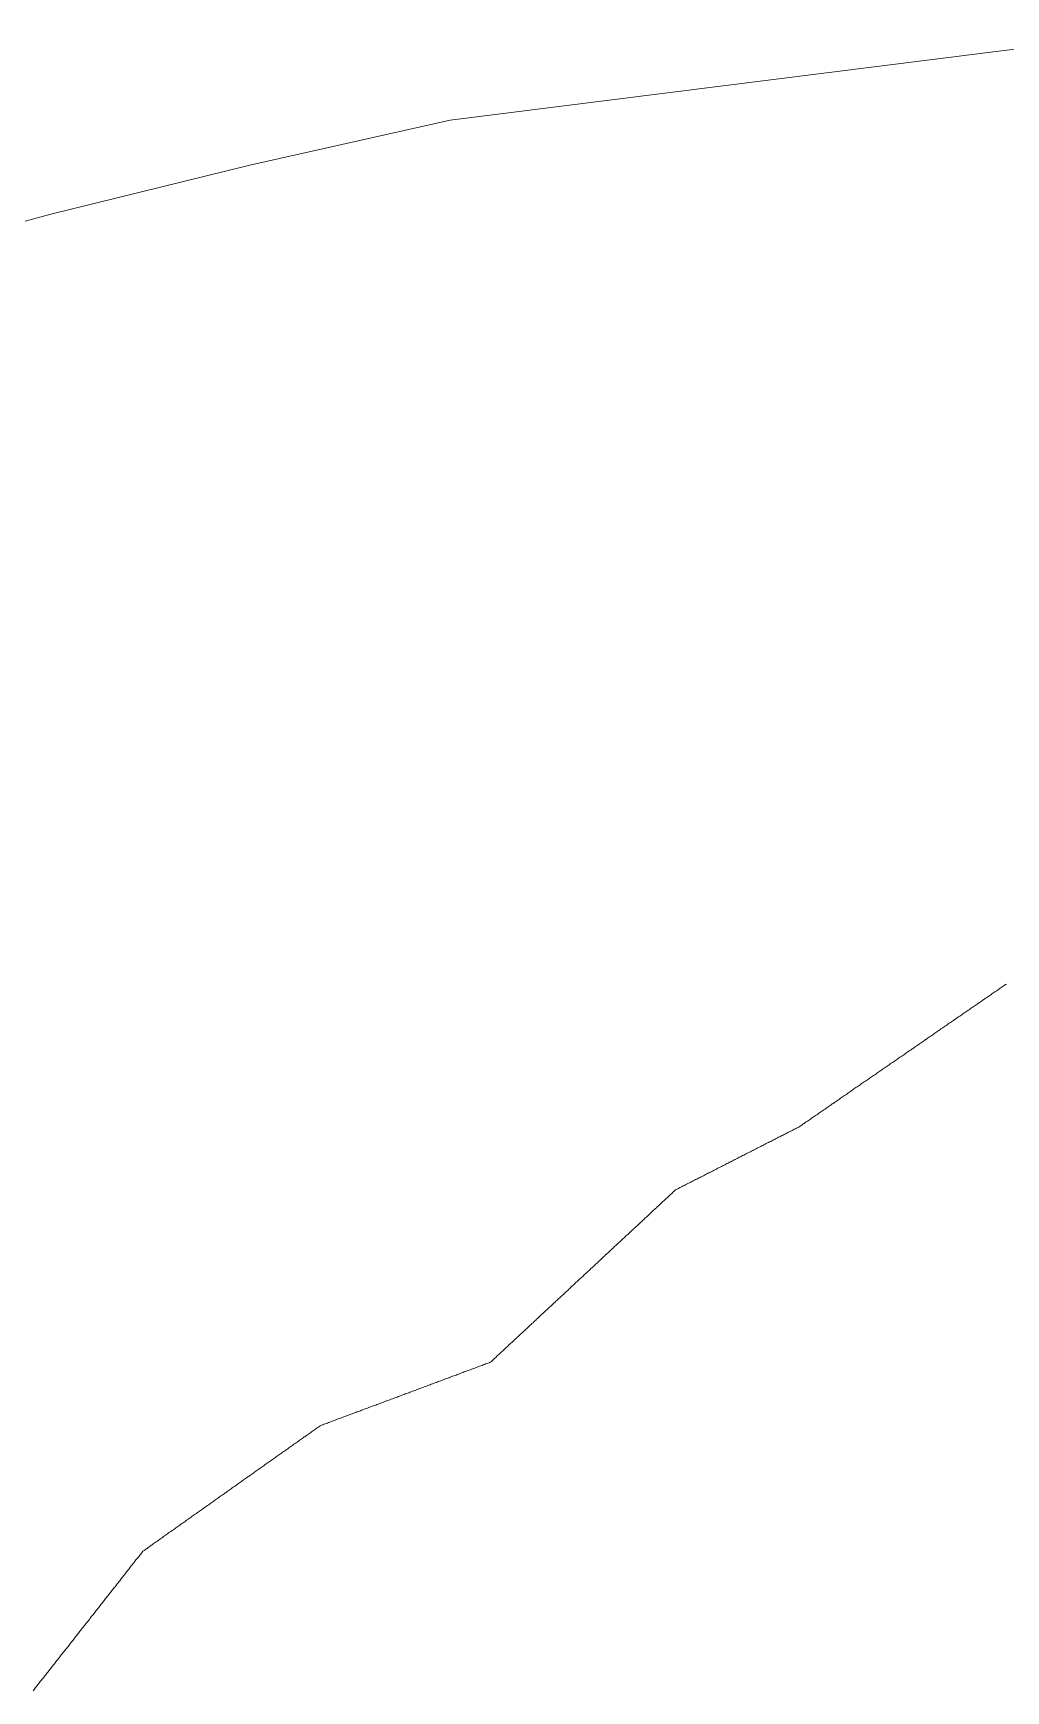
# Model space of a CAD drawing. Header units: feet. Extents: x 865220 to 2774701, y -2240498 to 961524.
# Drawn here: x 2759050.4 to 2759127.7, y 950254.6 to 950386.3 of the extents above; entities that cross this region are included whole.
import ezdxf

# ---------------------------------------------------------------- set-up
doc = ezdxf.new("R2010")
doc.units = ezdxf.units.FT
doc.header["$LTSCALE"] = 0.015
doc.header["$MEASUREMENT"] = 0
doc.layers.add('Parcels', color=7, linetype='Continuous', lineweight=0)

msp = doc.modelspace()

# ---------------------------------------------------------------- linework, layer by layer
at = {"layer": 'Parcels', "lineweight": 5, "ltscale": 100}
for p, q in [((2759138.45, 950386.28), (2759083.55, 950379.35)), ((2759083.55, 950379.35), (2759067.66, 950375.79)), ((2759067.66, 950375.79), (2759051.86, 950371.88)), ((2759051.86, 950371.88), (2759036.14, 950367.62)), ((2759126.49, 950309.87), (2759126.58, 950309.93)), ((2759126.58, 950309.93), (2759126.66, 950309.99)), ((2759126.66, 950309.99), (2759126.74, 950310.04)), ((2759126.74, 950310.04), (2759126.82, 950310.1)), ((2759126.82, 950310.1), (2759126.91, 950310.16)), ((2759126.91, 950310.16), (2759126.99, 950310.21)), ((2759126.99, 950310.21), (2759127.07, 950310.27)), ((2759127.07, 950310.27), (2759127.15, 950310.33)), ((2759127.15, 950310.33), (2759127.24, 950310.38)), ((2759127.24, 950310.38), (2759127.32, 950310.44)), ((2759127.32, 950310.44), (2759127.4, 950310.5)), ((2759127.4, 950310.5), (2759127.48, 950310.55)), ((2759127.48, 950310.55), (2759127.56, 950310.61)), ((2759127.56, 950310.61), (2759127.65, 950310.67)), ((2759127.65, 950310.67), (2759127.73, 950310.72)), ((2759124.52, 950308.51), (2759124.6, 950308.57)), ((2759124.6, 950308.57), (2759124.68, 950308.62)), ((2759124.68, 950308.62), (2759124.77, 950308.68)), ((2759124.77, 950308.68), (2759124.85, 950308.74)), ((2759124.85, 950308.74), (2759124.93, 950308.79)), ((2759124.93, 950308.79), (2759125.01, 950308.85)), ((2759125.01, 950308.85), (2759125.1, 950308.91)), ((2759125.1, 950308.91), (2759125.18, 950308.96)), ((2759125.18, 950308.96), (2759125.26, 950309.02)), ((2759125.26, 950309.02), (2759125.34, 950309.08)), ((2759125.34, 950309.08), (2759125.42, 950309.13)), ((2759125.42, 950309.13), (2759125.51, 950309.19)), ((2759125.51, 950309.19), (2759125.59, 950309.25)), ((2759125.59, 950309.25), (2759125.67, 950309.3)), ((2759125.67, 950309.3), (2759125.75, 950309.36)), ((2759125.75, 950309.36), (2759125.84, 950309.42)), ((2759125.84, 950309.42), (2759125.92, 950309.48)), ((2759125.92, 950309.48), (2759126, 950309.53)), ((2759126, 950309.53), (2759126.08, 950309.59)), ((2759126.08, 950309.59), (2759126.17, 950309.65)), ((2759126.17, 950309.65), (2759126.25, 950309.7)), ((2759126.25, 950309.7), (2759126.33, 950309.76)), ((2759126.33, 950309.76), (2759126.41, 950309.82)), ((2759126.41, 950309.82), (2759126.49, 950309.87)), ((2759122.63, 950307.2), (2759122.71, 950307.26)), ((2759122.71, 950307.26), (2759122.79, 950307.32)), ((2759122.79, 950307.32), (2759122.87, 950307.37)), ((2759122.87, 950307.37), (2759122.96, 950307.43)), ((2759122.96, 950307.43), (2759123.04, 950307.49)), ((2759123.04, 950307.49), (2759123.12, 950307.55)), ((2759123.12, 950307.55), (2759123.2, 950307.6)), ((2759123.2, 950307.6), (2759123.29, 950307.66)), ((2759123.29, 950307.66), (2759123.37, 950307.72)), ((2759123.37, 950307.72), (2759123.45, 950307.77)), ((2759123.45, 950307.77), (2759123.53, 950307.83)), ((2759123.53, 950307.83), (2759123.61, 950307.89)), ((2759123.61, 950307.89), (2759123.7, 950307.94)), ((2759123.7, 950307.94), (2759123.78, 950308)), ((2759123.78, 950308), (2759123.86, 950308.06)), ((2759123.86, 950308.06), (2759123.94, 950308.11)), ((2759123.94, 950308.11), (2759124.03, 950308.17)), ((2759124.03, 950308.17), (2759124.11, 950308.23)), ((2759124.11, 950308.23), (2759124.19, 950308.28)), ((2759124.19, 950308.28), (2759124.27, 950308.34)), ((2759124.27, 950308.34), (2759124.35, 950308.4)), ((2759124.35, 950308.4), (2759124.44, 950308.45)), ((2759124.44, 950308.45), (2759124.52, 950308.51)), ((2759120.73, 950305.9), (2759120.82, 950305.96)), ((2759120.82, 950305.96), (2759120.9, 950306.01)), ((2759120.9, 950306.01), (2759120.98, 950306.07)), ((2759120.98, 950306.07), (2759121.06, 950306.13)), ((2759121.06, 950306.13), (2759121.14, 950306.18)), ((2759121.14, 950306.18), (2759121.23, 950306.24)), ((2759121.23, 950306.24), (2759121.31, 950306.3)), ((2759121.31, 950306.3), (2759121.39, 950306.35)), ((2759121.39, 950306.35), (2759121.47, 950306.41)), ((2759121.47, 950306.41), (2759121.56, 950306.47)), ((2759121.56, 950306.47), (2759121.64, 950306.52)), ((2759121.64, 950306.52), (2759121.72, 950306.58)), ((2759121.72, 950306.58), (2759121.8, 950306.64)), ((2759121.8, 950306.64), (2759121.89, 950306.69)), ((2759121.89, 950306.69), (2759121.97, 950306.75)), ((2759121.97, 950306.75), (2759122.05, 950306.81)), ((2759122.05, 950306.81), (2759122.13, 950306.86)), ((2759122.13, 950306.86), (2759122.21, 950306.92)), ((2759122.21, 950306.92), (2759122.3, 950306.98)), ((2759122.3, 950306.98), (2759122.38, 950307.03)), ((2759122.38, 950307.03), (2759122.46, 950307.09)), ((2759122.46, 950307.09), (2759122.54, 950307.15)), ((2759122.54, 950307.15), (2759122.63, 950307.2)), ((2759118.84, 950304.59), (2759118.92, 950304.65)), ((2759118.92, 950304.65), (2759119, 950304.71)), ((2759119, 950304.71), (2759119.09, 950304.76)), ((2759119.09, 950304.76), (2759119.17, 950304.82)), ((2759119.17, 950304.82), (2759119.25, 950304.88)), ((2759119.25, 950304.88), (2759119.33, 950304.93)), ((2759119.33, 950304.93), (2759119.42, 950304.99)), ((2759119.42, 950304.99), (2759119.5, 950305.05)), ((2759119.5, 950305.05), (2759119.58, 950305.1)), ((2759119.58, 950305.1), (2759119.66, 950305.16)), ((2759119.66, 950305.16), (2759119.75, 950305.22)), ((2759119.75, 950305.22), (2759119.83, 950305.27)), ((2759119.83, 950305.27), (2759119.91, 950305.33)), ((2759119.91, 950305.33), (2759119.99, 950305.39)), ((2759119.99, 950305.39), (2759120.07, 950305.44)), ((2759120.07, 950305.44), (2759120.16, 950305.5)), ((2759120.16, 950305.5), (2759120.24, 950305.56)), ((2759120.24, 950305.56), (2759120.32, 950305.61)), ((2759120.32, 950305.61), (2759120.4, 950305.67)), ((2759120.4, 950305.67), (2759120.49, 950305.73)), ((2759120.49, 950305.73), (2759120.57, 950305.78)), ((2759120.57, 950305.78), (2759120.65, 950305.84)), ((2759120.65, 950305.84), (2759120.73, 950305.9)), ((2759116.95, 950303.29), (2759117.03, 950303.34)), ((2759117.03, 950303.34), (2759117.11, 950303.4)), ((2759117.11, 950303.4), (2759117.19, 950303.46)), ((2759117.19, 950303.46), (2759117.28, 950303.51)), ((2759117.28, 950303.51), (2759117.36, 950303.57)), ((2759117.36, 950303.57), (2759117.44, 950303.63)), ((2759117.44, 950303.63), (2759117.52, 950303.68)), ((2759117.52, 950303.68), (2759117.61, 950303.74)), ((2759117.61, 950303.74), (2759117.69, 950303.8)), ((2759117.69, 950303.8), (2759117.77, 950303.85)), ((2759117.77, 950303.85), (2759117.85, 950303.91)), ((2759117.85, 950303.91), (2759117.93, 950303.97)), ((2759117.93, 950303.97), (2759118.02, 950304.03)), ((2759118.02, 950304.03), (2759118.1, 950304.08)), ((2759118.1, 950304.08), (2759118.18, 950304.14)), ((2759118.18, 950304.14), (2759118.26, 950304.2)), ((2759118.26, 950304.2), (2759118.35, 950304.25)), ((2759118.35, 950304.25), (2759118.43, 950304.31)), ((2759118.43, 950304.31), (2759118.51, 950304.37)), ((2759118.51, 950304.37), (2759118.59, 950304.42)), ((2759118.59, 950304.42), (2759118.68, 950304.48)), ((2759118.68, 950304.48), (2759118.76, 950304.54)), ((2759118.76, 950304.54), (2759118.84, 950304.59)), ((2759114.97, 950301.92), (2759115.05, 950301.98)), ((2759115.05, 950301.98), (2759115.14, 950302.04)), ((2759115.14, 950302.04), (2759115.22, 950302.1)), ((2759115.22, 950302.1), (2759115.3, 950302.15)), ((2759115.3, 950302.15), (2759115.38, 950302.21)), ((2759115.38, 950302.21), (2759115.47, 950302.27)), ((2759115.47, 950302.27), (2759115.55, 950302.32)), ((2759115.55, 950302.32), (2759115.63, 950302.38)), ((2759115.63, 950302.38), (2759115.71, 950302.44)), ((2759115.71, 950302.44), (2759115.79, 950302.49)), ((2759115.79, 950302.49), (2759115.88, 950302.55)), ((2759115.88, 950302.55), (2759115.96, 950302.61)), ((2759115.96, 950302.61), (2759116.04, 950302.66)), ((2759116.04, 950302.66), (2759116.12, 950302.72)), ((2759116.12, 950302.72), (2759116.21, 950302.78)), ((2759116.21, 950302.78), (2759116.29, 950302.83)), ((2759116.29, 950302.83), (2759116.37, 950302.89)), ((2759116.37, 950302.89), (2759116.45, 950302.95)), ((2759116.45, 950302.95), (2759116.54, 950303)), ((2759116.54, 950303), (2759116.62, 950303.06)), ((2759116.62, 950303.06), (2759116.7, 950303.12)), ((2759116.7, 950303.12), (2759116.78, 950303.17)), ((2759116.78, 950303.17), (2759116.86, 950303.23)), ((2759116.86, 950303.23), (2759116.95, 950303.29)), ((2759113.08, 950300.62), (2759113.16, 950300.68)), ((2759113.16, 950300.68), (2759113.24, 950300.73)), ((2759113.24, 950300.73), (2759113.33, 950300.79)), ((2759113.33, 950300.79), (2759113.41, 950300.85)), ((2759113.41, 950300.85), (2759113.49, 950300.9)), ((2759113.49, 950300.9), (2759113.57, 950300.96)), ((2759113.57, 950300.96), (2759113.65, 950301.02)), ((2759113.65, 950301.02), (2759113.74, 950301.07)), ((2759113.74, 950301.07), (2759113.82, 950301.13)), ((2759113.82, 950301.13), (2759113.9, 950301.19)), ((2759113.9, 950301.19), (2759113.98, 950301.24)), ((2759113.98, 950301.24), (2759114.07, 950301.3)), ((2759114.07, 950301.3), (2759114.15, 950301.36)), ((2759114.15, 950301.36), (2759114.23, 950301.41)), ((2759114.23, 950301.41), (2759114.31, 950301.47)), ((2759114.31, 950301.47), (2759114.4, 950301.53)), ((2759114.4, 950301.53), (2759114.48, 950301.58)), ((2759114.48, 950301.58), (2759114.56, 950301.64)), ((2759114.56, 950301.64), (2759114.64, 950301.7)), ((2759114.64, 950301.7), (2759114.72, 950301.75)), ((2759114.72, 950301.75), (2759114.81, 950301.81)), ((2759114.81, 950301.81), (2759114.89, 950301.87)), ((2759114.89, 950301.87), (2759114.97, 950301.92)), ((2759111.16, 950299.31), (2759111.26, 950299.36)), ((2759111.26, 950299.36), (2759111.35, 950299.43)), ((2759111.35, 950299.43), (2759111.43, 950299.48)), ((2759111.43, 950299.48), (2759111.51, 950299.54)), ((2759111.51, 950299.54), (2759111.6, 950299.6)), ((2759111.6, 950299.6), (2759111.68, 950299.65)), ((2759111.68, 950299.65), (2759111.76, 950299.71)), ((2759111.76, 950299.71), (2759111.84, 950299.77)), ((2759111.84, 950299.77), (2759111.93, 950299.82)), ((2759111.93, 950299.82), (2759112.01, 950299.88)), ((2759112.01, 950299.88), (2759112.09, 950299.94)), ((2759112.09, 950299.94), (2759112.17, 950299.99)), ((2759112.17, 950299.99), (2759112.26, 950300.05)), ((2759112.26, 950300.05), (2759112.34, 950300.11)), ((2759112.34, 950300.11), (2759112.42, 950300.16)), ((2759112.42, 950300.16), (2759112.5, 950300.22)), ((2759112.5, 950300.22), (2759112.58, 950300.28)), ((2759112.58, 950300.28), (2759112.67, 950300.34)), ((2759112.67, 950300.34), (2759112.75, 950300.39)), ((2759112.75, 950300.39), (2759112.83, 950300.45)), ((2759112.83, 950300.45), (2759112.91, 950300.51)), ((2759112.91, 950300.51), (2759113, 950300.56)), ((2759113, 950300.56), (2759113.08, 950300.62)), ((2759108.57, 950297.99), (2759108.66, 950298.04)), ((2759108.66, 950298.04), (2759108.75, 950298.09)), ((2759108.75, 950298.09), (2759108.84, 950298.13)), ((2759108.84, 950298.13), (2759108.93, 950298.18)), ((2759108.93, 950298.18), (2759109.02, 950298.22)), ((2759109.02, 950298.22), (2759109.11, 950298.27)), ((2759109.11, 950298.27), (2759109.2, 950298.31)), ((2759109.2, 950298.31), (2759109.29, 950298.36)), ((2759109.29, 950298.36), (2759109.37, 950298.4)), ((2759109.37, 950298.4), (2759109.46, 950298.45)), ((2759109.46, 950298.45), (2759109.55, 950298.49)), ((2759109.55, 950298.49), (2759109.64, 950298.54)), ((2759109.64, 950298.54), (2759109.73, 950298.59)), ((2759109.73, 950298.59), (2759109.82, 950298.63)), ((2759109.82, 950298.63), (2759109.91, 950298.68)), ((2759109.91, 950298.68), (2759110, 950298.72)), ((2759110, 950298.72), (2759110.09, 950298.77)), ((2759110.09, 950298.77), (2759110.18, 950298.81)), ((2759110.18, 950298.81), (2759110.26, 950298.86)), ((2759110.26, 950298.86), (2759110.35, 950298.9)), ((2759110.35, 950298.9), (2759110.44, 950298.95)), ((2759110.44, 950298.95), (2759110.53, 950298.99)), ((2759110.53, 950298.99), (2759110.62, 950299.04)), ((2759110.62, 950299.04), (2759110.71, 950299.09)), ((2759110.71, 950299.09), (2759110.8, 950299.13)), ((2759110.8, 950299.13), (2759110.89, 950299.18)), ((2759110.89, 950299.18), (2759110.98, 950299.22)), ((2759110.98, 950299.22), (2759111.07, 950299.27)), ((2759111.07, 950299.27), (2759111.16, 950299.31)), ((2759105.99, 950296.68), (2759106.08, 950296.72)), ((2759106.08, 950296.72), (2759106.17, 950296.77)), ((2759106.17, 950296.77), (2759106.26, 950296.81)), ((2759106.26, 950296.81), (2759106.35, 950296.86)), ((2759106.35, 950296.86), (2759106.44, 950296.9)), ((2759106.44, 950296.9), (2759106.52, 950296.95)), ((2759106.52, 950296.95), (2759106.61, 950296.99)), ((2759106.61, 950296.99), (2759106.7, 950297.04)), ((2759106.7, 950297.04), (2759106.79, 950297.09)), ((2759106.79, 950297.09), (2759106.88, 950297.13)), ((2759106.88, 950297.13), (2759106.97, 950297.18)), ((2759106.97, 950297.18), (2759107.06, 950297.22)), ((2759107.06, 950297.22), (2759107.15, 950297.27)), ((2759107.15, 950297.27), (2759107.24, 950297.31)), ((2759107.24, 950297.31), (2759107.33, 950297.36)), ((2759107.33, 950297.36), (2759107.42, 950297.4)), ((2759107.42, 950297.4), (2759107.5, 950297.45)), ((2759107.5, 950297.45), (2759107.59, 950297.49)), ((2759107.59, 950297.49), (2759107.68, 950297.54)), ((2759107.68, 950297.54), (2759107.77, 950297.59)), ((2759107.77, 950297.59), (2759107.86, 950297.63)), ((2759107.86, 950297.63), (2759107.95, 950297.68)), ((2759107.95, 950297.68), (2759108.04, 950297.72)), ((2759108.04, 950297.72), (2759108.13, 950297.77)), ((2759108.13, 950297.77), (2759108.22, 950297.81)), ((2759108.22, 950297.81), (2759108.31, 950297.86)), ((2759108.31, 950297.86), (2759108.39, 950297.9)), ((2759108.39, 950297.9), (2759108.48, 950297.95)), ((2759108.48, 950297.95), (2759108.57, 950297.99)), ((2759103.41, 950295.36), (2759103.5, 950295.4)), ((2759103.5, 950295.4), (2759103.59, 950295.45)), ((2759103.59, 950295.45), (2759103.67, 950295.49)), ((2759103.67, 950295.49), (2759103.76, 950295.54)), ((2759103.76, 950295.54), (2759103.85, 950295.58)), ((2759103.85, 950295.58), (2759103.94, 950295.63)), ((2759103.94, 950295.63), (2759104.03, 950295.68)), ((2759104.03, 950295.68), (2759104.12, 950295.72)), ((2759104.12, 950295.72), (2759104.21, 950295.77)), ((2759104.21, 950295.77), (2759104.3, 950295.81)), ((2759104.3, 950295.81), (2759104.39, 950295.86)), ((2759104.39, 950295.86), (2759104.48, 950295.9)), ((2759104.48, 950295.9), (2759104.57, 950295.95)), ((2759104.57, 950295.95), (2759104.65, 950295.99)), ((2759104.65, 950295.99), (2759104.74, 950296.04)), ((2759104.74, 950296.04), (2759104.83, 950296.08)), ((2759104.83, 950296.08), (2759104.92, 950296.13)), ((2759104.92, 950296.13), (2759105.01, 950296.18)), ((2759105.01, 950296.18), (2759105.1, 950296.22)), ((2759105.1, 950296.22), (2759105.19, 950296.27)), ((2759105.19, 950296.27), (2759105.28, 950296.31)), ((2759105.28, 950296.31), (2759105.37, 950296.36)), ((2759105.37, 950296.36), (2759105.46, 950296.4)), ((2759105.46, 950296.4), (2759105.54, 950296.45)), ((2759105.54, 950296.45), (2759105.63, 950296.49)), ((2759105.63, 950296.49), (2759105.72, 950296.54)), ((2759105.72, 950296.54), (2759105.81, 950296.59)), ((2759105.81, 950296.59), (2759105.9, 950296.63)), ((2759105.9, 950296.63), (2759105.99, 950296.68)), ((2759101.11, 950294.03), (2759101.18, 950294.11)), ((2759101.18, 950294.11), (2759101.25, 950294.18)), ((2759101.25, 950294.18), (2759101.33, 950294.24)), ((2759101.33, 950294.24), (2759101.4, 950294.31)), ((2759101.4, 950294.31), (2759101.45, 950294.36)), ((2759101.45, 950294.36), (2759101.54, 950294.4)), ((2759101.54, 950294.4), (2759101.63, 950294.45)), ((2759101.63, 950294.45), (2759101.72, 950294.49)), ((2759101.72, 950294.49), (2759101.8, 950294.54)), ((2759101.8, 950294.54), (2759101.89, 950294.59)), ((2759101.89, 950294.59), (2759101.98, 950294.63)), ((2759101.98, 950294.63), (2759102.07, 950294.68)), ((2759102.07, 950294.68), (2759102.16, 950294.72)), ((2759102.16, 950294.72), (2759102.25, 950294.77)), ((2759102.25, 950294.77), (2759102.34, 950294.81)), ((2759102.34, 950294.81), (2759102.43, 950294.86)), ((2759102.43, 950294.86), (2759102.52, 950294.9)), ((2759102.52, 950294.9), (2759102.61, 950294.95)), ((2759102.61, 950294.95), (2759102.7, 950294.99)), ((2759102.7, 950294.99), (2759102.78, 950295.04)), ((2759102.78, 950295.04), (2759102.87, 950295.09)), ((2759102.87, 950295.09), (2759102.96, 950295.13)), ((2759102.96, 950295.13), (2759103.05, 950295.18)), ((2759103.05, 950295.18), (2759103.14, 950295.22)), ((2759103.14, 950295.22), (2759103.23, 950295.27)), ((2759103.23, 950295.27), (2759103.32, 950295.31)), ((2759103.32, 950295.31), (2759103.41, 950295.36)), ((2759099.72, 950292.74), (2759099.79, 950292.81)), ((2759099.79, 950292.81), (2759099.86, 950292.88)), ((2759099.86, 950292.88), (2759099.94, 950292.95)), ((2759099.94, 950292.95), (2759100.01, 950293.02)), ((2759100.01, 950293.02), (2759100.08, 950293.08)), ((2759100.08, 950293.08), (2759100.16, 950293.15)), ((2759100.16, 950293.15), (2759100.23, 950293.22)), ((2759100.23, 950293.22), (2759100.3, 950293.29)), ((2759100.3, 950293.29), (2759100.38, 950293.36)), ((2759100.38, 950293.36), (2759100.45, 950293.43)), ((2759100.45, 950293.43), (2759100.52, 950293.49)), ((2759100.52, 950293.49), (2759100.6, 950293.56)), ((2759100.6, 950293.56), (2759100.67, 950293.63)), ((2759100.67, 950293.63), (2759100.74, 950293.7)), ((2759100.74, 950293.7), (2759100.81, 950293.77)), ((2759100.81, 950293.77), (2759100.89, 950293.83)), ((2759100.89, 950293.83), (2759100.96, 950293.9)), ((2759100.96, 950293.9), (2759101.04, 950293.97)), ((2759101.04, 950293.97), (2759101.11, 950294.03)), ((2759098.25, 950291.38), (2759098.33, 950291.45)), ((2759098.33, 950291.45), (2759098.4, 950291.51)), ((2759098.4, 950291.51), (2759098.48, 950291.58)), ((2759098.48, 950291.58), (2759098.55, 950291.65)), ((2759098.55, 950291.65), (2759098.62, 950291.72)), ((2759098.62, 950291.72), (2759098.7, 950291.79)), ((2759098.7, 950291.79), (2759098.77, 950291.85)), ((2759098.77, 950291.85), (2759098.84, 950291.92)), ((2759098.84, 950291.92), (2759098.92, 950291.99)), ((2759098.92, 950291.99), (2759098.99, 950292.06)), ((2759098.99, 950292.06), (2759099.06, 950292.13)), ((2759099.06, 950292.13), (2759099.14, 950292.19)), ((2759099.14, 950292.19), (2759099.21, 950292.26)), ((2759099.21, 950292.26), (2759099.28, 950292.33)), ((2759099.28, 950292.33), (2759099.36, 950292.4)), ((2759099.36, 950292.4), (2759099.42, 950292.47)), ((2759099.42, 950292.47), (2759099.5, 950292.54)), ((2759099.5, 950292.54), (2759099.57, 950292.61)), ((2759099.57, 950292.61), (2759099.64, 950292.68)), ((2759099.64, 950292.68), (2759099.72, 950292.74)), ((2759096.86, 950290.08), (2759096.94, 950290.15)), ((2759096.94, 950290.15), (2759097.01, 950290.22)), ((2759097.01, 950290.22), (2759097.08, 950290.29)), ((2759097.08, 950290.29), (2759097.16, 950290.36)), ((2759097.16, 950290.36), (2759097.23, 950290.43)), ((2759097.23, 950290.43), (2759097.3, 950290.49)), ((2759097.3, 950290.49), (2759097.38, 950290.56)), ((2759097.38, 950290.56), (2759097.45, 950290.63)), ((2759097.45, 950290.63), (2759097.52, 950290.7)), ((2759097.52, 950290.7), (2759097.6, 950290.77)), ((2759097.6, 950290.77), (2759097.67, 950290.83)), ((2759097.67, 950290.83), (2759097.74, 950290.9)), ((2759097.74, 950290.9), (2759097.82, 950290.97)), ((2759097.82, 950290.97), (2759097.89, 950291.04)), ((2759097.89, 950291.04), (2759097.96, 950291.11)), ((2759097.96, 950291.11), (2759098.03, 950291.18)), ((2759098.03, 950291.18), (2759098.11, 950291.24)), ((2759098.11, 950291.24), (2759098.18, 950291.31)), ((2759098.18, 950291.31), (2759098.25, 950291.38)), ((2759095.47, 950288.79), (2759095.55, 950288.86)), ((2759095.55, 950288.86), (2759095.62, 950288.93)), ((2759095.62, 950288.93), (2759095.69, 950288.99)), ((2759095.69, 950288.99), (2759095.77, 950289.06)), ((2759095.77, 950289.06), (2759095.84, 950289.13)), ((2759095.84, 950289.13), (2759095.91, 950289.2)), ((2759095.91, 950289.2), (2759095.99, 950289.27)), ((2759095.99, 950289.27), (2759096.06, 950289.33)), ((2759096.06, 950289.33), (2759096.13, 950289.4)), ((2759096.13, 950289.4), (2759096.21, 950289.47)), ((2759096.21, 950289.47), (2759096.28, 950289.54)), ((2759096.28, 950289.54), (2759096.35, 950289.61)), ((2759096.35, 950289.61), (2759096.43, 950289.68)), ((2759096.43, 950289.68), (2759096.5, 950289.74)), ((2759096.5, 950289.74), (2759096.57, 950289.81)), ((2759096.57, 950289.81), (2759096.65, 950289.88)), ((2759096.65, 950289.88), (2759096.72, 950289.95)), ((2759096.72, 950289.95), (2759096.79, 950290.02)), ((2759096.79, 950290.02), (2759096.86, 950290.08)), ((2759094.01, 950287.43), (2759094.09, 950287.49)), ((2759094.09, 950287.49), (2759094.16, 950287.56)), ((2759094.16, 950287.56), (2759094.23, 950287.63)), ((2759094.23, 950287.63), (2759094.3, 950287.7)), ((2759094.3, 950287.7), (2759094.38, 950287.77)), ((2759094.38, 950287.77), (2759094.45, 950287.83)), ((2759094.45, 950287.83), (2759094.52, 950287.9)), ((2759094.52, 950287.9), (2759094.6, 950287.97)), ((2759094.6, 950287.97), (2759094.67, 950288.04)), ((2759094.67, 950288.04), (2759094.74, 950288.11)), ((2759094.74, 950288.11), (2759094.82, 950288.18)), ((2759094.82, 950288.18), (2759094.89, 950288.24)), ((2759094.89, 950288.24), (2759094.96, 950288.31)), ((2759094.96, 950288.31), (2759095.04, 950288.38)), ((2759095.04, 950288.38), (2759095.11, 950288.45)), ((2759095.11, 950288.45), (2759095.18, 950288.52)), ((2759095.18, 950288.52), (2759095.26, 950288.58)), ((2759095.26, 950288.58), (2759095.33, 950288.65)), ((2759095.33, 950288.65), (2759095.4, 950288.72)), ((2759095.4, 950288.72), (2759095.47, 950288.79)), ((2759092.62, 950286.13), (2759092.7, 950286.2)), ((2759092.7, 950286.2), (2759092.77, 950286.27)), ((2759092.77, 950286.27), (2759092.84, 950286.33)), ((2759092.84, 950286.33), (2759092.92, 950286.4)), ((2759092.92, 950286.4), (2759092.99, 950286.47)), ((2759092.99, 950286.47), (2759093.06, 950286.54)), ((2759093.06, 950286.54), (2759093.13, 950286.61)), ((2759093.13, 950286.61), (2759093.21, 950286.68)), ((2759093.21, 950286.68), (2759093.28, 950286.74)), ((2759093.28, 950286.74), (2759093.35, 950286.81)), ((2759093.35, 950286.81), (2759093.43, 950286.88)), ((2759093.43, 950286.88), (2759093.5, 950286.95)), ((2759093.5, 950286.95), (2759093.57, 950287.02)), ((2759093.57, 950287.02), (2759093.65, 950287.08)), ((2759093.65, 950287.08), (2759093.72, 950287.15)), ((2759093.72, 950287.15), (2759093.79, 950287.22)), ((2759093.79, 950287.22), (2759093.87, 950287.29)), ((2759093.87, 950287.29), (2759093.94, 950287.36)), ((2759093.94, 950287.36), (2759094.01, 950287.43)), ((2759091.23, 950284.83), (2759091.31, 950284.9)), ((2759091.31, 950284.9), (2759091.38, 950284.97)), ((2759091.38, 950284.97), (2759091.45, 950285.04)), ((2759091.45, 950285.04), (2759091.53, 950285.11)), ((2759091.53, 950285.11), (2759091.6, 950285.18)), ((2759091.6, 950285.18), (2759091.67, 950285.24)), ((2759091.67, 950285.24), (2759091.74, 950285.31)), ((2759091.74, 950285.31), (2759091.82, 950285.38)), ((2759091.82, 950285.38), (2759091.89, 950285.45)), ((2759091.89, 950285.45), (2759091.96, 950285.52)), ((2759091.96, 950285.52), (2759092.04, 950285.58)), ((2759092.04, 950285.58), (2759092.11, 950285.65)), ((2759092.11, 950285.65), (2759092.18, 950285.72)), ((2759092.18, 950285.72), (2759092.26, 950285.79)), ((2759092.26, 950285.79), (2759092.33, 950285.86)), ((2759092.33, 950285.86), (2759092.4, 950285.93)), ((2759092.4, 950285.93), (2759092.48, 950285.99)), ((2759092.48, 950285.99), (2759092.55, 950286.06)), ((2759092.55, 950286.06), (2759092.62, 950286.13)), ((2759089.84, 950283.54), (2759089.92, 950283.61)), ((2759089.92, 950283.61), (2759089.99, 950283.68)), ((2759089.99, 950283.68), (2759090.06, 950283.74)), ((2759090.06, 950283.74), (2759090.14, 950283.81)), ((2759090.14, 950283.81), (2759090.21, 950283.88)), ((2759090.21, 950283.88), (2759090.28, 950283.95)), ((2759090.28, 950283.95), (2759090.36, 950284.02)), ((2759090.36, 950284.02), (2759090.43, 950284.08)), ((2759090.43, 950284.08), (2759090.5, 950284.15)), ((2759090.5, 950284.15), (2759090.57, 950284.22)), ((2759090.57, 950284.22), (2759090.65, 950284.29)), ((2759090.65, 950284.29), (2759090.72, 950284.36)), ((2759090.72, 950284.36), (2759090.79, 950284.43)), ((2759090.79, 950284.43), (2759090.87, 950284.49)), ((2759090.87, 950284.49), (2759090.94, 950284.56)), ((2759090.94, 950284.56), (2759091.01, 950284.63)), ((2759091.01, 950284.63), (2759091.09, 950284.7)), ((2759091.09, 950284.7), (2759091.16, 950284.77)), ((2759091.16, 950284.77), (2759091.23, 950284.83)), ((2759088.38, 950282.18), (2759088.45, 950282.24)), ((2759088.45, 950282.24), (2759088.53, 950282.31)), ((2759088.53, 950282.31), (2759088.6, 950282.38)), ((2759088.6, 950282.38), (2759088.67, 950282.45)), ((2759088.67, 950282.45), (2759088.75, 950282.52)), ((2759088.75, 950282.52), (2759088.82, 950282.58)), ((2759088.82, 950282.58), (2759088.89, 950282.65)), ((2759088.89, 950282.65), (2759088.97, 950282.72)), ((2759088.97, 950282.72), (2759089.04, 950282.79)), ((2759089.04, 950282.79), (2759089.11, 950282.86)), ((2759089.11, 950282.86), (2759089.18, 950282.93)), ((2759089.18, 950282.93), (2759089.26, 950282.99)), ((2759089.26, 950282.99), (2759089.33, 950283.06)), ((2759089.33, 950283.06), (2759089.4, 950283.13)), ((2759089.4, 950283.13), (2759089.48, 950283.2)), ((2759089.48, 950283.2), (2759089.55, 950283.27)), ((2759089.55, 950283.27), (2759089.62, 950283.33)), ((2759089.62, 950283.33), (2759089.7, 950283.4)), ((2759089.7, 950283.4), (2759089.77, 950283.47)), ((2759089.77, 950283.47), (2759089.84, 950283.54)), ((2759086.99, 950280.88), (2759087.06, 950280.95)), ((2759087.06, 950280.95), (2759087.14, 950281.02)), ((2759087.14, 950281.02), (2759087.21, 950281.08)), ((2759087.21, 950281.08), (2759087.28, 950281.15)), ((2759087.28, 950281.15), (2759087.36, 950281.22)), ((2759087.36, 950281.22), (2759087.43, 950281.29)), ((2759087.43, 950281.29), (2759087.5, 950281.36)), ((2759087.5, 950281.36), (2759087.58, 950281.43)), ((2759087.58, 950281.43), (2759087.65, 950281.49)), ((2759087.65, 950281.49), (2759087.72, 950281.56)), ((2759087.72, 950281.56), (2759087.8, 950281.63)), ((2759087.8, 950281.63), (2759087.87, 950281.7)), ((2759087.87, 950281.7), (2759087.94, 950281.77)), ((2759087.94, 950281.77), (2759088.01, 950281.84)), ((2759088.01, 950281.84), (2759088.09, 950281.9)), ((2759088.09, 950281.9), (2759088.16, 950281.97)), ((2759088.16, 950281.97), (2759088.23, 950282.04)), ((2759088.23, 950282.04), (2759088.31, 950282.11)), ((2759088.31, 950282.11), (2759088.38, 950282.18)), ((2759083.84, 950279.58), (2759083.93, 950279.62)), ((2759083.93, 950279.62), (2759084.03, 950279.65)), ((2759084.03, 950279.65), (2759084.12, 950279.69)), ((2759084.12, 950279.69), (2759084.22, 950279.72)), ((2759084.22, 950279.72), (2759084.31, 950279.76)), ((2759084.31, 950279.76), (2759084.4, 950279.79)), ((2759084.4, 950279.79), (2759084.5, 950279.83)), ((2759084.5, 950279.83), (2759084.59, 950279.86)), ((2759084.59, 950279.86), (2759084.68, 950279.9)), ((2759084.68, 950279.9), (2759084.78, 950279.93)), ((2759084.78, 950279.93), (2759084.87, 950279.97)), ((2759084.87, 950279.97), (2759084.96, 950280)), ((2759084.96, 950280), (2759085.06, 950280.04)), ((2759085.06, 950280.04), (2759085.15, 950280.07)), ((2759085.15, 950280.07), (2759085.25, 950280.11)), ((2759085.25, 950280.11), (2759085.34, 950280.14)), ((2759085.34, 950280.14), (2759085.43, 950280.18)), ((2759085.43, 950280.18), (2759085.53, 950280.21)), ((2759085.53, 950280.21), (2759085.62, 950280.25)), ((2759085.62, 950280.25), (2759085.71, 950280.28)), ((2759085.71, 950280.28), (2759085.81, 950280.32)), ((2759085.81, 950280.32), (2759085.9, 950280.35)), ((2759085.9, 950280.35), (2759086, 950280.39)), ((2759086, 950280.39), (2759086.09, 950280.42)), ((2759086.09, 950280.42), (2759086.18, 950280.46)), ((2759086.18, 950280.46), (2759086.28, 950280.49)), ((2759086.28, 950280.49), (2759086.37, 950280.53)), ((2759086.37, 950280.53), (2759086.46, 950280.56)), ((2759086.46, 950280.56), (2759086.56, 950280.6)), ((2759086.56, 950280.6), (2759086.65, 950280.63)), ((2759086.65, 950280.63), (2759086.74, 950280.67)), ((2759086.74, 950280.67), (2759086.77, 950280.68)), ((2759086.77, 950280.68), (2759086.84, 950280.74)), ((2759086.84, 950280.74), (2759086.92, 950280.81)), ((2759086.92, 950280.81), (2759086.99, 950280.88)), ((2759080.28, 950278.25), (2759080.37, 950278.29)), ((2759080.37, 950278.29), (2759080.47, 950278.32)), ((2759080.47, 950278.32), (2759080.56, 950278.36)), ((2759080.56, 950278.36), (2759080.66, 950278.39)), ((2759080.66, 950278.39), (2759080.75, 950278.43)), ((2759080.75, 950278.43), (2759080.84, 950278.46)), ((2759080.84, 950278.46), (2759080.94, 950278.5)), ((2759080.94, 950278.5), (2759081.03, 950278.53)), ((2759081.03, 950278.53), (2759081.12, 950278.57)), ((2759081.12, 950278.57), (2759081.22, 950278.6)), ((2759081.22, 950278.6), (2759081.31, 950278.64)), ((2759081.31, 950278.64), (2759081.4, 950278.67)), ((2759081.4, 950278.67), (2759081.5, 950278.71)), ((2759081.5, 950278.71), (2759081.59, 950278.74)), ((2759081.59, 950278.74), (2759081.69, 950278.78)), ((2759081.69, 950278.78), (2759081.78, 950278.81)), ((2759081.78, 950278.81), (2759081.87, 950278.85)), ((2759081.87, 950278.85), (2759081.97, 950278.88)), ((2759081.97, 950278.88), (2759082.06, 950278.92)), ((2759082.06, 950278.92), (2759082.15, 950278.95)), ((2759082.15, 950278.95), (2759082.25, 950278.99)), ((2759082.25, 950278.99), (2759082.34, 950279.02)), ((2759082.34, 950279.02), (2759082.44, 950279.06)), ((2759082.44, 950279.06), (2759082.53, 950279.09)), ((2759082.53, 950279.09), (2759082.62, 950279.13)), ((2759082.62, 950279.13), (2759082.72, 950279.16)), ((2759082.72, 950279.16), (2759082.81, 950279.2)), ((2759082.81, 950279.2), (2759082.9, 950279.23)), ((2759082.9, 950279.23), (2759083, 950279.27)), ((2759083, 950279.27), (2759083.09, 950279.3)), ((2759083.09, 950279.3), (2759083.18, 950279.34)), ((2759083.18, 950279.34), (2759083.28, 950279.37)), ((2759083.28, 950279.37), (2759083.37, 950279.41)), ((2759083.37, 950279.41), (2759083.47, 950279.44)), ((2759083.47, 950279.44), (2759083.56, 950279.48)), ((2759083.56, 950279.48), (2759083.65, 950279.51)), ((2759083.65, 950279.51), (2759083.75, 950279.55)), ((2759083.75, 950279.55), (2759083.84, 950279.58)), ((2759076.72, 950276.93), (2759076.81, 950276.96)), ((2759076.81, 950276.96), (2759076.91, 950277)), ((2759076.91, 950277), (2759077, 950277.03)), ((2759077, 950277.03), (2759077.1, 950277.07)), ((2759077.1, 950277.07), (2759077.19, 950277.1)), ((2759077.19, 950277.1), (2759077.28, 950277.14)), ((2759077.28, 950277.14), (2759077.38, 950277.17)), ((2759077.38, 950277.17), (2759077.47, 950277.2)), ((2759077.47, 950277.2), (2759077.56, 950277.24)), ((2759077.56, 950277.24), (2759077.66, 950277.27)), ((2759077.66, 950277.27), (2759077.75, 950277.31)), ((2759077.75, 950277.31), (2759077.84, 950277.34)), ((2759077.84, 950277.34), (2759077.94, 950277.38)), ((2759077.94, 950277.38), (2759078.03, 950277.41)), ((2759078.03, 950277.41), (2759078.13, 950277.45)), ((2759078.13, 950277.45), (2759078.22, 950277.48)), ((2759078.22, 950277.48), (2759078.31, 950277.52)), ((2759078.31, 950277.52), (2759078.41, 950277.55)), ((2759078.41, 950277.55), (2759078.5, 950277.59)), ((2759078.5, 950277.59), (2759078.59, 950277.62)), ((2759078.59, 950277.62), (2759078.69, 950277.66)), ((2759078.69, 950277.66), (2759078.78, 950277.69)), ((2759078.78, 950277.69), (2759078.88, 950277.73)), ((2759078.88, 950277.73), (2759078.97, 950277.76)), ((2759078.97, 950277.76), (2759079.06, 950277.8)), ((2759079.06, 950277.8), (2759079.16, 950277.83)), ((2759079.16, 950277.83), (2759079.25, 950277.87)), ((2759079.25, 950277.87), (2759079.34, 950277.9)), ((2759079.34, 950277.9), (2759079.44, 950277.94)), ((2759079.44, 950277.94), (2759079.53, 950277.97)), ((2759079.53, 950277.97), (2759079.62, 950278.01)), ((2759079.62, 950278.01), (2759079.72, 950278.04)), ((2759079.72, 950278.04), (2759079.81, 950278.08)), ((2759079.81, 950278.08), (2759079.91, 950278.11)), ((2759079.91, 950278.11), (2759080, 950278.15)), ((2759080, 950278.15), (2759080.09, 950278.18)), ((2759080.09, 950278.18), (2759080.19, 950278.22)), ((2759080.19, 950278.22), (2759080.28, 950278.25)), ((2759073.25, 950275.63), (2759073.35, 950275.67)), ((2759073.35, 950275.67), (2759073.44, 950275.7)), ((2759073.44, 950275.7), (2759073.54, 950275.74)), ((2759073.54, 950275.74), (2759073.63, 950275.77)), ((2759073.63, 950275.77), (2759073.72, 950275.81)), ((2759073.72, 950275.81), (2759073.82, 950275.84)), ((2759073.82, 950275.84), (2759073.91, 950275.88)), ((2759073.91, 950275.88), (2759074, 950275.91)), ((2759074, 950275.91), (2759074.1, 950275.95)), ((2759074.1, 950275.95), (2759074.19, 950275.98)), ((2759074.19, 950275.98), (2759074.29, 950276.02)), ((2759074.29, 950276.02), (2759074.38, 950276.05)), ((2759074.38, 950276.05), (2759074.47, 950276.09)), ((2759074.47, 950276.09), (2759074.57, 950276.12)), ((2759074.57, 950276.12), (2759074.66, 950276.16)), ((2759074.66, 950276.16), (2759074.75, 950276.19)), ((2759074.75, 950276.19), (2759074.85, 950276.23)), ((2759074.85, 950276.23), (2759074.94, 950276.26)), ((2759074.94, 950276.26), (2759075.03, 950276.3)), ((2759075.03, 950276.3), (2759075.13, 950276.33)), ((2759075.13, 950276.33), (2759075.22, 950276.37)), ((2759075.22, 950276.37), (2759075.32, 950276.4)), ((2759075.32, 950276.4), (2759075.41, 950276.44)), ((2759075.41, 950276.44), (2759075.5, 950276.47)), ((2759075.5, 950276.47), (2759075.6, 950276.51)), ((2759075.6, 950276.51), (2759075.69, 950276.54)), ((2759075.69, 950276.54), (2759075.78, 950276.58)), ((2759075.78, 950276.58), (2759075.88, 950276.61)), ((2759075.88, 950276.61), (2759075.97, 950276.65)), ((2759075.97, 950276.65), (2759076.07, 950276.68)), ((2759076.07, 950276.68), (2759076.16, 950276.72)), ((2759076.16, 950276.72), (2759076.25, 950276.75)), ((2759076.25, 950276.75), (2759076.35, 950276.79)), ((2759076.35, 950276.79), (2759076.44, 950276.82)), ((2759076.44, 950276.82), (2759076.53, 950276.86)), ((2759076.53, 950276.86), (2759076.63, 950276.89)), ((2759076.63, 950276.89), (2759076.72, 950276.93)), ((2759071.32, 950274.26), (2759071.4, 950274.32)), ((2759071.4, 950274.32), (2759071.48, 950274.38)), ((2759071.48, 950274.38), (2759071.57, 950274.44)), ((2759071.57, 950274.44), (2759071.65, 950274.49)), ((2759071.65, 950274.49), (2759071.73, 950274.55)), ((2759071.73, 950274.55), (2759071.81, 950274.61)), ((2759071.81, 950274.61), (2759071.89, 950274.67)), ((2759071.89, 950274.67), (2759071.97, 950274.73)), ((2759071.97, 950274.73), (2759072.06, 950274.78)), ((2759072.06, 950274.78), (2759072.14, 950274.84)), ((2759072.14, 950274.84), (2759072.22, 950274.9)), ((2759072.22, 950274.9), (2759072.3, 950274.96)), ((2759072.3, 950274.96), (2759072.38, 950275.01)), ((2759072.38, 950275.01), (2759072.46, 950275.07)), ((2759072.46, 950275.07), (2759072.55, 950275.13)), ((2759072.55, 950275.13), (2759072.63, 950275.19)), ((2759072.63, 950275.19), (2759072.71, 950275.25)), ((2759072.71, 950275.25), (2759072.79, 950275.3)), ((2759072.79, 950275.3), (2759072.87, 950275.36)), ((2759072.87, 950275.36), (2759072.95, 950275.42)), ((2759072.95, 950275.42), (2759073.04, 950275.48)), ((2759073.04, 950275.48), (2759073.12, 950275.53)), ((2759073.12, 950275.53), (2759073.2, 950275.59)), ((2759073.2, 950275.59), (2759073.25, 950275.63)), ((2759069.53, 950272.99), (2759069.61, 950273.05)), ((2759069.61, 950273.05), (2759069.69, 950273.11)), ((2759069.69, 950273.11), (2759069.77, 950273.17)), ((2759069.77, 950273.17), (2759069.85, 950273.22)), ((2759069.85, 950273.22), (2759069.93, 950273.28)), ((2759069.93, 950273.28), (2759070.02, 950273.34)), ((2759070.02, 950273.34), (2759070.1, 950273.4)), ((2759070.1, 950273.4), (2759070.18, 950273.45)), ((2759070.18, 950273.45), (2759070.26, 950273.51)), ((2759070.26, 950273.51), (2759070.34, 950273.57)), ((2759070.34, 950273.57), (2759070.42, 950273.63)), ((2759070.42, 950273.63), (2759070.51, 950273.69)), ((2759070.51, 950273.69), (2759070.59, 950273.74)), ((2759070.59, 950273.74), (2759070.67, 950273.8)), ((2759070.67, 950273.8), (2759070.75, 950273.86)), ((2759070.75, 950273.86), (2759070.83, 950273.92)), ((2759070.83, 950273.92), (2759070.91, 950273.97)), ((2759070.91, 950273.97), (2759071, 950274.03)), ((2759071, 950274.03), (2759071.08, 950274.09)), ((2759071.08, 950274.09), (2759071.16, 950274.15)), ((2759071.16, 950274.15), (2759071.24, 950274.21)), ((2759071.24, 950274.21), (2759071.32, 950274.26)), ((2759067.65, 950271.66), (2759067.73, 950271.72)), ((2759067.73, 950271.72), (2759067.81, 950271.78)), ((2759067.81, 950271.78), (2759067.89, 950271.84)), ((2759067.89, 950271.84), (2759067.98, 950271.89)), ((2759067.98, 950271.89), (2759068.06, 950271.95)), ((2759068.06, 950271.95), (2759068.14, 950272.01)), ((2759068.14, 950272.01), (2759068.22, 950272.07)), ((2759068.22, 950272.07), (2759068.3, 950272.13)), ((2759068.3, 950272.13), (2759068.38, 950272.18)), ((2759068.38, 950272.18), (2759068.47, 950272.24)), ((2759068.47, 950272.24), (2759068.55, 950272.3)), ((2759068.55, 950272.3), (2759068.63, 950272.36)), ((2759068.63, 950272.36), (2759068.71, 950272.41)), ((2759068.71, 950272.41), (2759068.79, 950272.47)), ((2759068.79, 950272.47), (2759068.87, 950272.53)), ((2759068.87, 950272.53), (2759068.96, 950272.59)), ((2759068.96, 950272.59), (2759069.04, 950272.65)), ((2759069.04, 950272.65), (2759069.12, 950272.7)), ((2759069.12, 950272.7), (2759069.2, 950272.76)), ((2759069.2, 950272.76), (2759069.28, 950272.82)), ((2759069.28, 950272.82), (2759069.36, 950272.88)), ((2759069.36, 950272.88), (2759069.44, 950272.93)), ((2759069.44, 950272.93), (2759069.53, 950272.99)), ((2759065.77, 950270.33), (2759065.85, 950270.39)), ((2759065.85, 950270.39), (2759065.94, 950270.45)), ((2759065.94, 950270.45), (2759066.02, 950270.51)), ((2759066.02, 950270.51), (2759066.1, 950270.56)), ((2759066.1, 950270.56), (2759066.18, 950270.62)), ((2759066.18, 950270.62), (2759066.26, 950270.68)), ((2759066.26, 950270.68), (2759066.34, 950270.74)), ((2759066.34, 950270.74), (2759066.43, 950270.8)), ((2759066.43, 950270.8), (2759066.51, 950270.85)), ((2759066.51, 950270.85), (2759066.59, 950270.91)), ((2759066.59, 950270.91), (2759066.67, 950270.97)), ((2759066.67, 950270.97), (2759066.75, 950271.03)), ((2759066.75, 950271.03), (2759066.83, 950271.08)), ((2759066.83, 950271.08), (2759066.92, 950271.14)), ((2759066.92, 950271.14), (2759067, 950271.2)), ((2759067, 950271.2), (2759067.08, 950271.26)), ((2759067.08, 950271.26), (2759067.16, 950271.32)), ((2759067.16, 950271.32), (2759067.24, 950271.37)), ((2759067.24, 950271.37), (2759067.32, 950271.43)), ((2759067.32, 950271.43), (2759067.4, 950271.49)), ((2759067.4, 950271.49), (2759067.49, 950271.55)), ((2759067.49, 950271.55), (2759067.57, 950271.6)), ((2759067.57, 950271.6), (2759067.65, 950271.66)), ((2759063.9, 950269), (2759063.98, 950269.06)), ((2759063.98, 950269.06), (2759064.06, 950269.12)), ((2759064.06, 950269.12), (2759064.14, 950269.18)), ((2759064.14, 950269.18), (2759064.3, 950269.29)), ((2759064.3, 950269.29), (2759064.39, 950269.35)), ((2759064.39, 950269.35), (2759064.47, 950269.41)), ((2759064.47, 950269.41), (2759064.55, 950269.47)), ((2759064.55, 950269.47), (2759064.63, 950269.52)), ((2759064.63, 950269.52), (2759064.71, 950269.58)), ((2759064.71, 950269.58), (2759064.79, 950269.64)), ((2759064.79, 950269.64), (2759064.87, 950269.7)), ((2759064.87, 950269.7), (2759064.96, 950269.76)), ((2759064.96, 950269.76), (2759065.04, 950269.81)), ((2759065.04, 950269.81), (2759065.12, 950269.87)), ((2759065.12, 950269.87), (2759065.2, 950269.93)), ((2759065.2, 950269.93), (2759065.28, 950269.99)), ((2759065.28, 950269.99), (2759065.36, 950270.05)), ((2759065.36, 950270.05), (2759065.45, 950270.1)), ((2759065.45, 950270.1), (2759065.53, 950270.16)), ((2759065.53, 950270.16), (2759065.61, 950270.22)), ((2759065.61, 950270.22), (2759065.69, 950270.28)), ((2759065.69, 950270.28), (2759065.77, 950270.33)), ((2759062.1, 950267.73), (2759062.18, 950267.79)), ((2759062.18, 950267.79), (2759062.26, 950267.85)), ((2759062.26, 950267.85), (2759062.35, 950267.91)), ((2759062.35, 950267.91), (2759062.43, 950267.96)), ((2759062.43, 950267.96), (2759062.51, 950268.02)), ((2759062.51, 950268.02), (2759062.59, 950268.08)), ((2759062.59, 950268.08), (2759062.67, 950268.14)), ((2759062.67, 950268.14), (2759062.75, 950268.2)), ((2759062.75, 950268.2), (2759062.84, 950268.25)), ((2759062.84, 950268.25), (2759062.92, 950268.31)), ((2759062.92, 950268.31), (2759063, 950268.37)), ((2759063, 950268.37), (2759063.08, 950268.43)), ((2759063.08, 950268.43), (2759063.16, 950268.48)), ((2759063.16, 950268.48), (2759063.24, 950268.54)), ((2759063.24, 950268.54), (2759063.32, 950268.6)), ((2759063.32, 950268.6), (2759063.41, 950268.66)), ((2759063.41, 950268.66), (2759063.49, 950268.72)), ((2759063.49, 950268.72), (2759063.57, 950268.77)), ((2759063.57, 950268.77), (2759063.65, 950268.83)), ((2759063.65, 950268.83), (2759063.73, 950268.89)), ((2759063.73, 950268.89), (2759063.81, 950268.95)), ((2759063.81, 950268.95), (2759063.9, 950269)), ((2759060.22, 950266.4), (2759060.31, 950266.46)), ((2759060.31, 950266.46), (2759060.39, 950266.52)), ((2759060.39, 950266.52), (2759060.47, 950266.58)), ((2759060.47, 950266.58), (2759060.55, 950266.64)), ((2759060.55, 950266.64), (2759060.63, 950266.69)), ((2759060.63, 950266.69), (2759060.71, 950266.75)), ((2759060.71, 950266.75), (2759060.79, 950266.81)), ((2759060.79, 950266.81), (2759060.88, 950266.87)), ((2759060.88, 950266.87), (2759060.96, 950266.92)), ((2759060.96, 950266.92), (2759061.04, 950266.98)), ((2759061.04, 950266.98), (2759061.12, 950267.04)), ((2759061.12, 950267.04), (2759061.2, 950267.1)), ((2759061.2, 950267.1), (2759061.28, 950267.16)), ((2759061.28, 950267.16), (2759061.37, 950267.21)), ((2759061.37, 950267.21), (2759061.45, 950267.27)), ((2759061.45, 950267.27), (2759061.53, 950267.33)), ((2759061.53, 950267.33), (2759061.61, 950267.39)), ((2759061.61, 950267.39), (2759061.69, 950267.44)), ((2759061.69, 950267.44), (2759061.77, 950267.5)), ((2759061.77, 950267.5), (2759061.86, 950267.56)), ((2759061.86, 950267.56), (2759061.94, 950267.62)), ((2759061.94, 950267.62), (2759062.02, 950267.68)), ((2759062.02, 950267.68), (2759062.1, 950267.73)), ((2759058.68, 950265.04), (2759058.74, 950265.11)), ((2759058.74, 950265.11), (2759058.8, 950265.19)), ((2759058.8, 950265.19), (2759058.86, 950265.27)), ((2759058.86, 950265.27), (2759058.92, 950265.35)), ((2759058.92, 950265.35), (2759058.99, 950265.43)), ((2759058.99, 950265.43), (2759059.05, 950265.51)), ((2759059.05, 950265.51), (2759059.11, 950265.59)), ((2759059.11, 950265.59), (2759059.16, 950265.65)), ((2759059.16, 950265.65), (2759059.25, 950265.71)), ((2759059.25, 950265.71), (2759059.33, 950265.77)), ((2759059.33, 950265.77), (2759059.41, 950265.83)), ((2759059.41, 950265.83), (2759059.49, 950265.88)), ((2759059.49, 950265.88), (2759059.57, 950265.94)), ((2759059.57, 950265.94), (2759059.65, 950266)), ((2759059.65, 950266), (2759059.73, 950266.06)), ((2759059.73, 950266.06), (2759059.82, 950266.12)), ((2759059.82, 950266.12), (2759059.9, 950266.17)), ((2759059.9, 950266.17), (2759059.98, 950266.23)), ((2759059.98, 950266.23), (2759060.06, 950266.29)), ((2759060.06, 950266.29), (2759060.14, 950266.35)), ((2759060.14, 950266.35), (2759060.22, 950266.4)), ((2759057.69, 950263.78), (2759057.75, 950263.86)), ((2759057.75, 950263.86), (2759057.81, 950263.93)), ((2759057.81, 950263.93), (2759057.87, 950264.01)), ((2759057.87, 950264.01), (2759057.94, 950264.09)), ((2759057.94, 950264.09), (2759058, 950264.17)), ((2759058, 950264.17), (2759058.06, 950264.25)), ((2759058.06, 950264.25), (2759058.12, 950264.33)), ((2759058.12, 950264.33), (2759058.18, 950264.41)), ((2759058.18, 950264.41), (2759058.24, 950264.48)), ((2759058.24, 950264.48), (2759058.31, 950264.56)), ((2759058.31, 950264.56), (2759058.37, 950264.64)), ((2759058.37, 950264.64), (2759058.43, 950264.72)), ((2759058.43, 950264.72), (2759058.49, 950264.8)), ((2759058.49, 950264.8), (2759058.55, 950264.88)), ((2759058.55, 950264.88), (2759058.61, 950264.96)), ((2759058.61, 950264.96), (2759058.68, 950265.04)), ((2759056.64, 950262.44), (2759056.7, 950262.52)), ((2759056.7, 950262.52), (2759056.76, 950262.6)), ((2759056.76, 950262.6), (2759056.82, 950262.68)), ((2759056.82, 950262.68), (2759056.88, 950262.76)), ((2759056.88, 950262.76), (2759056.95, 950262.83)), ((2759056.95, 950262.83), (2759057.01, 950262.91)), ((2759057.01, 950262.91), (2759057.07, 950262.99)), ((2759057.07, 950262.99), (2759057.13, 950263.07)), ((2759057.13, 950263.07), (2759057.19, 950263.15)), ((2759057.19, 950263.15), (2759057.26, 950263.23)), ((2759057.26, 950263.23), (2759057.32, 950263.31)), ((2759057.32, 950263.31), (2759057.38, 950263.38)), ((2759057.38, 950263.38), (2759057.44, 950263.46)), ((2759057.44, 950263.46), (2759057.5, 950263.54)), ((2759057.5, 950263.54), (2759057.56, 950263.62)), ((2759057.56, 950263.62), (2759057.63, 950263.7)), ((2759057.63, 950263.7), (2759057.69, 950263.78)), ((2759055.59, 950261.1), (2759055.65, 950261.18)), ((2759055.65, 950261.18), (2759055.71, 950261.26)), ((2759055.71, 950261.26), (2759055.77, 950261.34)), ((2759055.77, 950261.34), (2759055.83, 950261.42)), ((2759055.83, 950261.42), (2759055.9, 950261.5)), ((2759055.9, 950261.5), (2759055.96, 950261.58)), ((2759055.96, 950261.58), (2759056.02, 950261.66)), ((2759056.02, 950261.66), (2759056.08, 950261.73)), ((2759056.08, 950261.73), (2759056.14, 950261.81)), ((2759056.14, 950261.81), (2759056.2, 950261.89)), ((2759056.2, 950261.89), (2759056.27, 950261.97)), ((2759056.27, 950261.97), (2759056.33, 950262.05)), ((2759056.33, 950262.05), (2759056.39, 950262.13)), ((2759056.39, 950262.13), (2759056.45, 950262.21)), ((2759056.45, 950262.21), (2759056.51, 950262.28)), ((2759056.51, 950262.28), (2759056.58, 950262.36)), ((2759056.58, 950262.36), (2759056.64, 950262.44)), ((2759054.54, 950259.77), (2759054.6, 950259.85)), ((2759054.6, 950259.85), (2759054.66, 950259.93)), ((2759054.66, 950259.93), (2759054.72, 950260)), ((2759054.72, 950260), (2759054.78, 950260.08)), ((2759054.78, 950260.08), (2759054.84, 950260.16)), ((2759054.84, 950260.16), (2759054.91, 950260.24)), ((2759054.91, 950260.24), (2759054.97, 950260.32)), ((2759054.97, 950260.32), (2759055.03, 950260.4)), ((2759055.03, 950260.4), (2759055.09, 950260.48)), ((2759055.09, 950260.48), (2759055.15, 950260.55)), ((2759055.15, 950260.55), (2759055.22, 950260.63)), ((2759055.22, 950260.63), (2759055.28, 950260.71)), ((2759055.28, 950260.71), (2759055.34, 950260.79)), ((2759055.34, 950260.79), (2759055.4, 950260.87)), ((2759055.4, 950260.87), (2759055.46, 950260.95)), ((2759055.46, 950260.95), (2759055.52, 950261.03)), ((2759055.52, 950261.03), (2759055.59, 950261.1)), ((2759053.55, 950258.51), (2759053.61, 950258.59)), ((2759053.61, 950258.59), (2759053.67, 950258.67)), ((2759053.67, 950258.67), (2759053.73, 950258.75)), ((2759053.73, 950258.75), (2759053.79, 950258.83)), ((2759053.79, 950258.83), (2759053.86, 950258.9)), ((2759053.86, 950258.9), (2759053.92, 950258.98)), ((2759053.92, 950258.98), (2759053.98, 950259.06)), ((2759053.98, 950259.06), (2759054.04, 950259.14)), ((2759054.04, 950259.14), (2759054.1, 950259.22)), ((2759054.1, 950259.22), (2759054.16, 950259.3)), ((2759054.16, 950259.3), (2759054.23, 950259.38)), ((2759054.23, 950259.38), (2759054.29, 950259.45)), ((2759054.29, 950259.45), (2759054.35, 950259.53)), ((2759054.35, 950259.53), (2759054.41, 950259.61)), ((2759054.41, 950259.61), (2759054.47, 950259.69)), ((2759054.47, 950259.69), (2759054.54, 950259.77)), ((2759052.5, 950257.18), (2759052.56, 950257.25)), ((2759052.56, 950257.25), (2759052.62, 950257.33)), ((2759052.62, 950257.33), (2759052.68, 950257.41)), ((2759052.68, 950257.41), (2759052.74, 950257.49)), ((2759052.74, 950257.49), (2759052.81, 950257.57)), ((2759052.81, 950257.57), (2759052.87, 950257.65)), ((2759052.87, 950257.65), (2759052.93, 950257.73)), ((2759052.93, 950257.73), (2759052.99, 950257.8)), ((2759052.99, 950257.8), (2759053.05, 950257.88)), ((2759053.05, 950257.88), (2759053.11, 950257.96)), ((2759053.11, 950257.96), (2759053.18, 950258.04)), ((2759053.18, 950258.04), (2759053.24, 950258.12)), ((2759053.24, 950258.12), (2759053.3, 950258.2)), ((2759053.3, 950258.2), (2759053.36, 950258.28)), ((2759053.36, 950258.28), (2759053.42, 950258.35)), ((2759053.42, 950258.35), (2759053.49, 950258.43)), ((2759053.49, 950258.43), (2759053.55, 950258.51)), ((2759051.45, 950255.84), (2759051.51, 950255.92)), ((2759051.51, 950255.92), (2759051.57, 950256)), ((2759051.57, 950256), (2759051.63, 950256.08)), ((2759051.63, 950256.08), (2759051.69, 950256.15)), ((2759051.69, 950256.15), (2759051.75, 950256.23)), ((2759051.75, 950256.23), (2759051.82, 950256.31)), ((2759051.82, 950256.31), (2759051.88, 950256.39)), ((2759051.88, 950256.39), (2759051.94, 950256.47)), ((2759051.94, 950256.47), (2759052, 950256.55)), ((2759052, 950256.55), (2759052.06, 950256.63)), ((2759052.06, 950256.63), (2759052.13, 950256.7)), ((2759052.13, 950256.7), (2759052.19, 950256.78)), ((2759052.19, 950256.78), (2759052.25, 950256.86)), ((2759052.25, 950256.86), (2759052.31, 950256.94)), ((2759052.31, 950256.94), (2759052.37, 950257.02)), ((2759052.37, 950257.02), (2759052.43, 950257.1)), ((2759052.43, 950257.1), (2759052.5, 950257.18)), ((2759050.44, 950254.56), (2759050.46, 950254.58)), ((2759050.46, 950254.58), (2759050.52, 950254.66)), ((2759050.52, 950254.66), (2759050.58, 950254.74)), ((2759050.58, 950254.74), (2759050.64, 950254.82)), ((2759050.64, 950254.82), (2759050.7, 950254.9)), ((2759050.7, 950254.9), (2759050.77, 950254.97)), ((2759050.77, 950254.97), (2759050.83, 950255.05)), ((2759050.83, 950255.05), (2759050.89, 950255.13)), ((2759050.89, 950255.13), (2759050.95, 950255.21)), ((2759050.95, 950255.21), (2759051.01, 950255.29)), ((2759051.01, 950255.29), (2759051.07, 950255.37)), ((2759051.07, 950255.37), (2759051.14, 950255.45)), ((2759051.14, 950255.45), (2759051.2, 950255.52)), ((2759051.2, 950255.52), (2759051.26, 950255.6)), ((2759051.26, 950255.6), (2759051.32, 950255.68)), ((2759051.32, 950255.68), (2759051.38, 950255.76)), ((2759051.38, 950255.76), (2759051.45, 950255.84))]:
    msp.add_line(p, q, dxfattribs=at)

doc.saveas('drawing.dxf')
